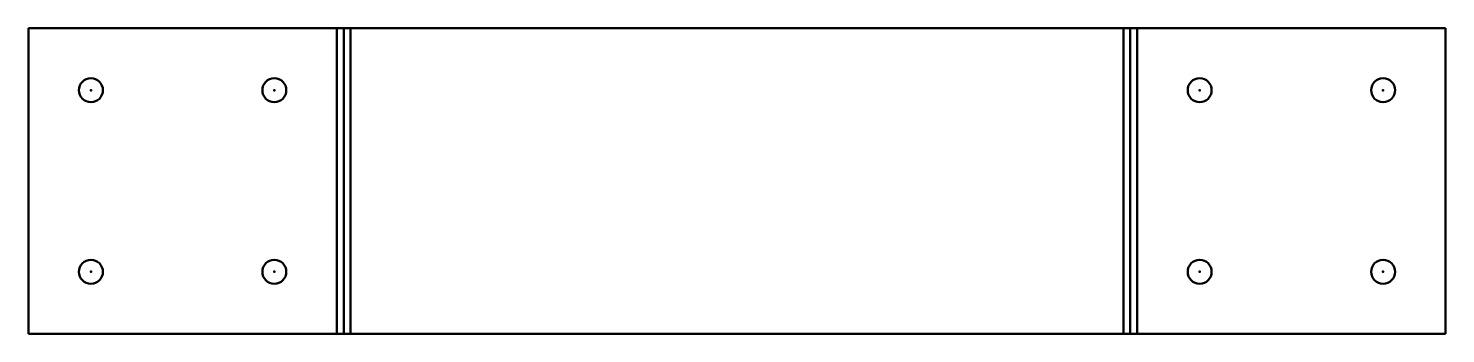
# Model space of a CAD drawing. Header units: millimetres. Extents: x 0 to 92.7, y -20 to 0.
import ezdxf

# ---------------------------------------------------------------- set-up
doc = ezdxf.new("R2010")
doc.units = ezdxf.units.MM
for name, color, linetype, lineweight in [('IV_ARC_CENTERS', 7, 'Continuous', 50), ('IV_BEND_DOWN', 7, 'Continuous', 50), ('IV_INTERIOR_PROFILES', 7, 'Continuous', 50), ('IV_OUTER_PROFILE', 7, 'Continuous', 50), ('IV_TANGENT', 7, 'Continuous', 50)]:
    doc.layers.add(name, color=color, linetype=linetype, lineweight=lineweight)

msp = doc.modelspace()

# ---------------------------------------------------------------- linework, layer by layer
at = {"layer": 'IV_ARC_CENTERS'}
for p in [(4.095, -4.056), (16.095, -4.056), (76.644, -4.056), (88.644, -4.056), (4.095, -15.944), (16.095, -15.944), (76.644, -15.944), (88.644, -15.944)]:
    msp.add_point(p, dxfattribs=at)
at = {"layer": 'IV_BEND_DOWN'}
for p, q in [((20.64, 0), (20.64, -20)), ((72.099, -20), (72.099, 0))]:
    msp.add_line(p, q, dxfattribs=at)
at = {"layer": 'IV_INTERIOR_PROFILES'}
for centre in [(4.095, -4.056), (16.095, -4.056), (76.644, -4.056), (88.644, -4.056), (4.095, -15.944), (16.095, -15.944), (76.644, -15.944), (88.644, -15.944)]:
    msp.add_circle(centre, 0.784, dxfattribs=at)
at = {"layer": 'IV_OUTER_PROFILE'}
for p, q in [((0, -20), (0, 0)), ((0, 0), (92.739, 0)), ((92.739, 0), (92.739, -20)), ((92.739, -20), (0, -20))]:
    msp.add_line(p, q, dxfattribs=at)
at = {"layer": 'IV_TANGENT'}
for p, q in [((20.19, -20), (20.19, 0)), ((21.089, 0), (21.089, -20)), ((71.649, -20), (71.649, 0)), ((72.549, 0), (72.549, -20))]:
    msp.add_line(p, q, dxfattribs=at)

doc.saveas('drawing.dxf')
